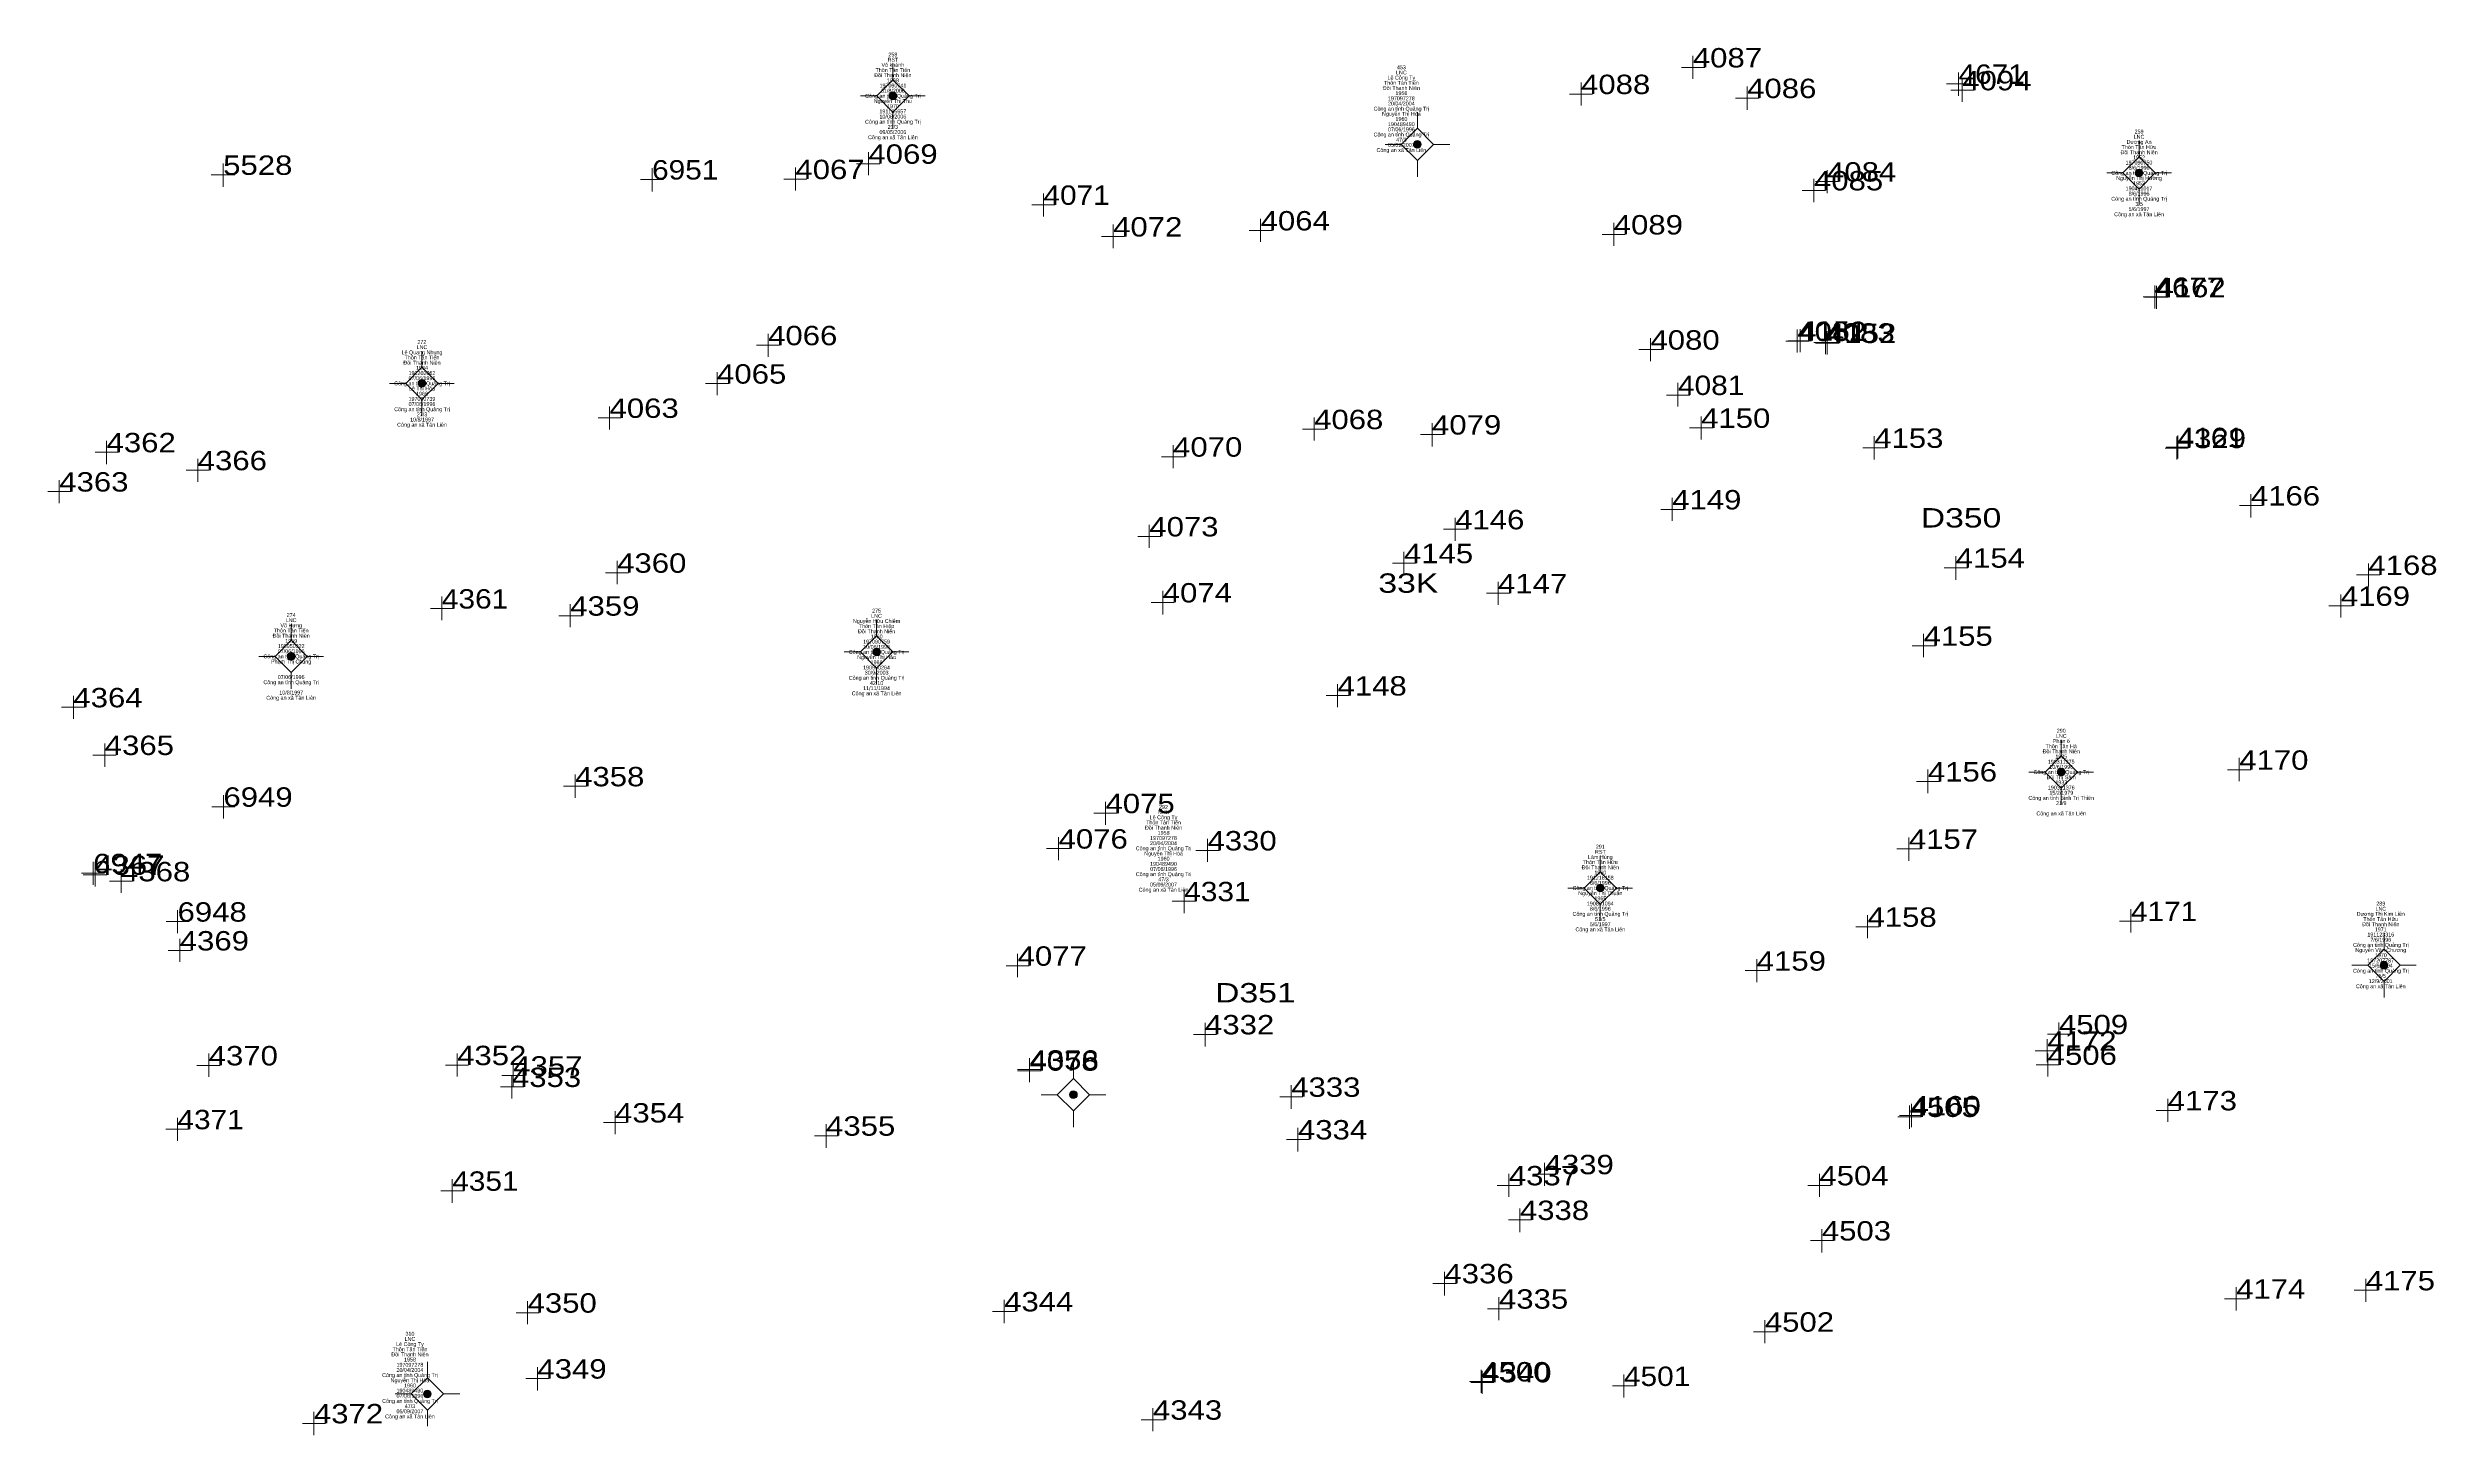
# Model space of a CAD drawing. Header units: metres. Extents: x 548949 to 550221, y 1836732 to 1838051.
# Drawn here: x 549106 to 549290.8, y 1837404.6 to 1837511.9 of the extents above; entities that cross this region are included whole.
import ezdxf
from ezdxf.enums import TextEntityAlignment as Align

# ---------------------------------------------------------------- set-up
doc = ezdxf.new("R2010")
doc.units = ezdxf.units.M
doc.header["$LTSCALE"] = 0.12
doc.layers.add('11', color=7, linetype='Continuous', lineweight=13)
doc.layers.add('4', color=7, linetype='Continuous', lineweight=13)
doc.layers.add('15', color=7, linetype='Continuous')
doc.layers.add('5', color=7, linetype='Continuous')

msp = doc.modelspace()

# ---------------------------------------------------------------- hatches: boundary and pattern name
at = {"layer": '11'}
for points in [[(549171.7195, 1837508.19, 1), (549171.1195, 1837508.19, 1)], [(549212.2995, 1837504.44, 1), (549211.6995, 1837504.44, 1)], [(549268.1295, 1837502.23, 1), (549267.5295, 1837502.23, 1)], [(549135.2895, 1837485.95, 1), (549134.6895, 1837485.95, 1)], [(549125.1695, 1837464.83, 1), (549124.5695, 1837464.83, 1)], [(549170.4595, 1837465.17, 1), (549169.8595, 1837465.17, 1)], [(549262.1095, 1837455.88, 1), (549261.5095, 1837455.88, 1)], [(549226.4495, 1837446.91, 1), (549225.8495, 1837446.91, 1)], [(549287.0795, 1837440.94, 1), (549286.4795, 1837440.94, 1)], [(549185.6895, 1837430.92, 1), (549185.0895, 1837430.92, 1)], [(549135.7095, 1837407.77, 1), (549135.1095, 1837407.77, 1)]]:
    msp.add_hatch(color=256, dxfattribs=at).paths.add_polyline_path(points)

# ---------------------------------------------------------------- linework, layer by layer
for p, q in [((549171.42, 1837510.69), (549171.42, 1837509.44)), ((549170.17, 1837508.19), (549168.92, 1837508.19)), ((549171.42, 1837506.94), (549171.42, 1837505.69)), ((549173.92, 1837508.19), (549172.67, 1837508.19)), ((549212, 1837506.94), (549212, 1837505.69)), ((549210.75, 1837504.44), (549209.5, 1837504.44)), ((549212, 1837503.19), (549212, 1837501.94)), ((549214.5, 1837504.44), (549213.25, 1837504.44)), ((549267.83, 1837504.73), (549267.83, 1837503.48)), ((549266.58, 1837502.23), (549265.33, 1837502.23)), ((549270.33, 1837502.23), (549269.08, 1837502.23)), ((549267.83, 1837500.98), (549267.83, 1837499.73)), ((549134.99, 1837488.45), (549134.99, 1837487.2)), ((549133.74, 1837485.95), (549132.49, 1837485.95)), ((549134.99, 1837484.7), (549134.99, 1837483.45)), ((549137.49, 1837485.95), (549136.24, 1837485.95)), ((549124.87, 1837467.33), (549124.87, 1837466.08)), ((549170.16, 1837467.67), (549170.16, 1837466.42)), ((549123.62, 1837464.83), (549122.37, 1837464.83)), ((549127.37, 1837464.83), (549126.12, 1837464.83)), ((549168.91, 1837465.17), (549167.66, 1837465.17)), ((549172.66, 1837465.17), (549171.41, 1837465.17)), ((549124.87, 1837463.58), (549124.87, 1837462.33)), ((549170.16, 1837463.92), (549170.16, 1837462.67)), ((549261.81, 1837458.38), (549261.81, 1837457.13)), ((549260.56, 1837455.88), (549259.31, 1837455.88)), ((549264.31, 1837455.88), (549263.06, 1837455.88)), ((549261.81, 1837454.63), (549261.81, 1837453.38)), ((549226.15, 1837449.41), (549226.15, 1837448.16)), ((549224.9, 1837446.91), (549223.65, 1837446.91)), ((549226.15, 1837445.66), (549226.15, 1837444.41)), ((549228.65, 1837446.91), (549227.4, 1837446.91)), ((549286.78, 1837443.44), (549286.78, 1837442.19)), ((549285.53, 1837440.94), (549284.28, 1837440.94)), ((549289.28, 1837440.94), (549288.03, 1837440.94)), ((549286.78, 1837439.69), (549286.78, 1837438.44)), ((549185.39, 1837433.42), (549185.39, 1837432.17)), ((549184.14, 1837430.92), (549182.89, 1837430.92)), ((549187.89, 1837430.92), (549186.64, 1837430.92)), ((549185.39, 1837429.67), (549185.39, 1837428.42)), ((549135.41, 1837410.27), (549135.41, 1837409.02)), ((549134.16, 1837407.77), (549132.91, 1837407.77)), ((549137.91, 1837407.77), (549136.66, 1837407.77)), ((549135.41, 1837406.52), (549135.41, 1837405.27))]:
    msp.add_line(p, q, dxfattribs=at)
for points in [[(549171.42, 1837509.44), (549170.17, 1837508.19), (549171.42, 1837506.94), (549172.67, 1837508.19)], [(549212, 1837505.69), (549210.75, 1837504.44), (549212, 1837503.19), (549213.25, 1837504.44)], [(549267.83, 1837503.48), (549266.58, 1837502.23), (549267.83, 1837500.98), (549269.08, 1837502.23)], [(549134.99, 1837487.2), (549133.74, 1837485.95), (549134.99, 1837484.7), (549136.24, 1837485.95)], [(549124.87, 1837466.08), (549123.62, 1837464.83), (549124.87, 1837463.58), (549126.12, 1837464.83)], [(549170.16, 1837466.42), (549168.91, 1837465.17), (549170.16, 1837463.92), (549171.41, 1837465.17)], [(549261.81, 1837457.13), (549260.56, 1837455.88), (549261.81, 1837454.63), (549263.06, 1837455.88)], [(549226.15, 1837448.16), (549224.9, 1837446.91), (549226.15, 1837445.66), (549227.4, 1837446.91)], [(549286.78, 1837442.19), (549285.53, 1837440.94), (549286.78, 1837439.69), (549288.03, 1837440.94)], [(549185.39, 1837432.17), (549184.14, 1837430.92), (549185.39, 1837429.67), (549186.64, 1837430.92)], [(549135.41, 1837409.02), (549134.16, 1837407.77), (549135.41, 1837406.52), (549136.66, 1837407.77)]]:
    msp.add_lwpolyline(points, close=True, dxfattribs=at)
for centre in [(549171.4195, 1837508.19), (549211.9995, 1837504.44), (549267.8295, 1837502.23), (549134.9895, 1837485.95), (549124.8695, 1837464.83), (549170.1595, 1837465.17), (549261.8095, 1837455.88), (549226.1495, 1837446.91), (549286.7795, 1837440.94), (549185.3895, 1837430.92), (549135.4095, 1837407.77)]:
    msp.add_circle(centre, 0.3, dxfattribs=at)
at = {"layer": '4'}
for p, q in [((549234.24, 1837510.39), (549232.42, 1837510.39)), ((549233.31, 1837509.5), (549233.31, 1837511.28)), ((549224.66, 1837507.44), (549224.66, 1837509.22)), ((549237.51, 1837507.1), (549237.51, 1837508.91)), ((549254.75, 1837509.12), (549252.94, 1837509.12)), ((549255.04, 1837508.62), (549253.26, 1837508.62)), ((549253.86, 1837508.19), (549253.86, 1837510.01)), ((549254.15, 1837507.73), (549254.15, 1837509.52)), ((549225.55, 1837508.33), (549223.77, 1837508.33)), ((549238.44, 1837508.02), (549236.62, 1837508.02)), ((549119.61, 1837501.16), (549119.61, 1837502.97)), ((549170.42, 1837502.94), (549168.6, 1837502.94)), ((549169.53, 1837502.05), (549169.53, 1837503.83)), ((549120.5, 1837502.08), (549118.68, 1837502.08)), ((549153.68, 1837501.72), (549151.9, 1837501.72)), ((549152.79, 1837500.8), (549152.79, 1837502.61)), ((549164.77, 1837501.75), (549162.99, 1837501.75)), ((549163.88, 1837500.86), (549163.88, 1837502.64)), ((549242.68, 1837499.96), (549242.68, 1837501.77)), ((549244.58, 1837501.56), (549242.8, 1837501.56)), ((549243.69, 1837500.67), (549243.69, 1837502.45)), ((549183.96, 1837499.76), (549182.18, 1837499.76)), ((549183.07, 1837498.87), (549183.07, 1837500.65)), ((549243.57, 1837500.88), (549241.76, 1837500.88)), ((549188.46, 1837496.42), (549188.46, 1837498.24)), ((549200.8, 1837497.78), (549198.98, 1837497.78)), ((549199.87, 1837496.89), (549199.87, 1837498.67)), ((549228.08, 1837497.47), (549226.3, 1837497.47)), ((549227.19, 1837496.58), (549227.19, 1837498.36)), ((549189.35, 1837497.31), (549187.57, 1837497.31)), ((549269.96, 1837492.64), (549268.15, 1837492.64)), ((549270.07, 1837492.61), (549268.26, 1837492.61)), ((549269.04, 1837491.75), (549269.04, 1837493.53)), ((549269.18, 1837491.72), (549269.18, 1837493.5)), ((549241.39, 1837488.33), (549241.39, 1837490.11)), ((549241.6, 1837488.36), (549241.6, 1837490.14)), ((549243.57, 1837488.21), (549243.57, 1837490.02)), ((549243.69, 1837488.18), (549243.69, 1837490)), ((549162.66, 1837488.9), (549160.88, 1837488.9)), ((549161.77, 1837488.01), (549161.77, 1837489.79)), ((549230.92, 1837488.56), (549229.14, 1837488.56)), ((549230.03, 1837487.67), (549230.03, 1837489.45)), ((549242.28, 1837489.22), (549240.5, 1837489.22)), ((549242.49, 1837489.25), (549240.68, 1837489.25)), ((549244.46, 1837489.1), (549242.68, 1837489.1)), ((549244.62, 1837489.07), (549242.8, 1837489.07)), ((549157.82, 1837485.04), (549157.82, 1837486.82)), ((549158.72, 1837485.93), (549156.93, 1837485.93)), ((549233.08, 1837485.05), (549231.27, 1837485.05)), ((549232.16, 1837484.16), (549232.16, 1837485.98)), ((549150.39, 1837483.28), (549148.61, 1837483.28)), ((549149.5, 1837482.39), (549149.5, 1837484.17)), ((549204.01, 1837481.52), (549204.01, 1837483.3)), ((549213.13, 1837481.06), (549213.13, 1837482.88)), ((549233.95, 1837481.62), (549233.95, 1837483.4)), ((549110.59, 1837479.69), (549110.59, 1837481.51)), ((549193.1, 1837479.39), (549193.1, 1837481.17)), ((549204.9, 1837482.41), (549203.12, 1837482.41)), ((549214.02, 1837481.99), (549212.24, 1837481.99)), ((549234.88, 1837482.51), (549233.06, 1837482.51)), ((549248.23, 1837480.96), (549246.45, 1837480.96)), ((549247.34, 1837480.07), (549247.34, 1837481.86)), ((549271.64, 1837480.94), (549269.86, 1837480.94)), ((549271.71, 1837481.02), (549269.93, 1837481.02)), ((549270.75, 1837480.05), (549270.75, 1837481.83)), ((549270.82, 1837480.13), (549270.82, 1837481.91)), ((549111.52, 1837480.62), (549109.7, 1837480.62)), ((549118.53, 1837479.23), (549116.75, 1837479.23)), ((549117.64, 1837478.34), (549117.64, 1837480.12)), ((549193.99, 1837480.28), (549192.21, 1837480.28)), ((549107.86, 1837477.58), (549106.04, 1837477.58)), ((549106.93, 1837476.69), (549106.93, 1837478.47)), ((549231.71, 1837475.31), (549231.71, 1837477.09)), ((549276.48, 1837475.58), (549276.48, 1837477.39)), ((549214.92, 1837473.77), (549214.92, 1837475.55)), ((549232.6, 1837476.2), (549230.82, 1837476.2)), ((549277.37, 1837476.5), (549275.59, 1837476.5)), ((549192.15, 1837474.11), (549190.37, 1837474.11)), ((549191.26, 1837473.22), (549191.26, 1837475)), ((549215.81, 1837474.66), (549214.03, 1837474.66)), ((549150.09, 1837470.41), (549150.09, 1837472.22)), ((549211.85, 1837472.04), (549210.07, 1837472.04)), ((549210.96, 1837471.15), (549210.96, 1837472.93)), ((549254.58, 1837471.69), (549252.76, 1837471.69)), ((549253.65, 1837470.76), (549253.65, 1837472.58)), ((549285.57, 1837470.24), (549285.57, 1837472.02)), ((549150.98, 1837471.3), (549149.2, 1837471.3)), ((549192.3, 1837468.08), (549192.3, 1837469.89)), ((549219.14, 1837469.71), (549217.35, 1837469.71)), ((549218.24, 1837468.82), (549218.24, 1837470.6)), ((549286.46, 1837471.13), (549284.64, 1837471.13)), ((549137.42, 1837468.53), (549135.64, 1837468.53)), ((549136.53, 1837467.64), (549136.53, 1837469.46)), ((549147.38, 1837467.98), (549145.57, 1837467.98)), ((549146.46, 1837467.09), (549146.46, 1837468.87)), ((549193.19, 1837469), (549191.41, 1837469)), ((549284.33, 1837468.74), (549282.52, 1837468.74)), ((549283.44, 1837467.85), (549283.44, 1837469.63)), ((549251.16, 1837464.76), (549251.16, 1837466.58)), ((549252.08, 1837465.65), (549250.27, 1837465.65)), ((549205.82, 1837460.91), (549205.82, 1837462.69)), ((549108.91, 1837460.89), (549107.1, 1837460.89)), ((549108.02, 1837460), (549108.02, 1837461.78)), ((549206.71, 1837461.8), (549204.93, 1837461.8)), ((549111.34, 1837457.2), (549109.52, 1837457.2)), ((549110.45, 1837456.28), (549110.45, 1837458.09)), ((549275.58, 1837455.17), (549275.58, 1837456.98)), ((549146.84, 1837453.89), (549146.84, 1837455.7)), ((549252.38, 1837455.15), (549250.6, 1837455.15)), ((549251.49, 1837454.26), (549251.49, 1837456.08)), ((549276.47, 1837456.06), (549274.66, 1837456.06)), ((549120.52, 1837453.2), (549118.74, 1837453.2)), ((549119.63, 1837452.28), (549119.63, 1837454.09)), ((549147.73, 1837454.78), (549145.95, 1837454.78)), ((549187.87, 1837451.81), (549187.87, 1837453.59)), ((549188.76, 1837452.7), (549186.98, 1837452.7)), ((549185.13, 1837449.96), (549183.31, 1837449.96)), ((549184.24, 1837449.07), (549184.24, 1837450.85)), ((549196.69, 1837449.82), (549194.87, 1837449.82)), ((549195.76, 1837448.93), (549195.76, 1837450.71)), ((549250.91, 1837449.94), (549249.1, 1837449.94)), ((549250.02, 1837449.02), (549250.02, 1837450.83)), ((549110.44, 1837448.06), (549108.66, 1837448.06)), ((549110.6, 1837447.93), (549108.78, 1837447.93)), ((549109.55, 1837447.17), (549109.55, 1837448.95)), ((549109.71, 1837447.04), (549109.71, 1837448.82)), ((549111.71, 1837446.54), (549111.71, 1837448.36)), ((549112.6, 1837447.43), (549110.82, 1837447.43)), ((549194.85, 1837445.89), (549193.04, 1837445.89)), ((549193.96, 1837444.96), (549193.96, 1837446.78)), ((549116.97, 1837444.31), (549115.19, 1837444.31)), ((549116.08, 1837443.42), (549116.08, 1837445.2)), ((549247.72, 1837443.91), (549245.93, 1837443.91)), ((549246.82, 1837443.02), (549246.82, 1837444.8)), ((549268.09, 1837444.35), (549266.31, 1837444.35)), ((549267.2, 1837443.46), (549267.2, 1837445.28)), ((549117.14, 1837442.08), (549115.36, 1837442.08)), ((549116.25, 1837441.19), (549116.25, 1837442.97)), ((549181.96, 1837440.9), (549180.18, 1837440.9)), ((549181.07, 1837440.01), (549181.07, 1837441.82)), ((549239.14, 1837440.52), (549237.36, 1837440.52)), ((549238.25, 1837439.63), (549238.25, 1837441.41)), ((549195.57, 1837434.66), (549195.57, 1837436.48)), ((549261.63, 1837434.71), (549261.63, 1837436.52)), ((549196.46, 1837435.59), (549194.68, 1837435.59)), ((549260.73, 1837433.43), (549260.73, 1837435.21)), ((549262.52, 1837435.6), (549260.74, 1837435.6)), ((549119.38, 1837433.19), (549117.56, 1837433.19)), ((549118.49, 1837432.3), (549118.49, 1837434.12)), ((549138.6, 1837433.21), (549136.82, 1837433.21)), ((549137.71, 1837432.32), (549137.71, 1837434.11)), ((549142.05, 1837431.51), (549142.05, 1837433.29)), ((549182.88, 1837432.86), (549181.06, 1837432.86)), ((549182.88, 1837432.78), (549181.06, 1837432.78)), ((549181.99, 1837431.94), (549181.99, 1837433.75)), ((549181.99, 1837431.89), (549181.99, 1837433.67)), ((549261.62, 1837434.32), (549259.8, 1837434.32)), ((549261.65, 1837433.23), (549259.87, 1837433.23)), ((549260.76, 1837432.34), (549260.76, 1837434.12)), ((549142.88, 1837431.52), (549141.06, 1837431.52)), ((549142.94, 1837432.4), (549141.16, 1837432.4)), ((549141.95, 1837430.63), (549141.95, 1837432.41)), ((549202.24, 1837429.84), (549202.24, 1837431.65)), ((549116.07, 1837427.36), (549116.07, 1837429.14)), ((549149.93, 1837427.88), (549149.93, 1837429.66)), ((549203.13, 1837430.76), (549201.35, 1837430.76)), ((549250.97, 1837429.2), (549249.16, 1837429.2)), ((549251.12, 1837429.32), (549249.3, 1837429.32)), ((549250.08, 1837428.28), (549250.08, 1837430.09)), ((549250.23, 1837428.4), (549250.23, 1837430.21)), ((549270.94, 1837429.71), (549269.16, 1837429.71)), ((549270.05, 1837428.82), (549270.05, 1837430.6)), ((549116.96, 1837428.25), (549115.18, 1837428.25)), ((549150.82, 1837428.77), (549149.04, 1837428.77)), ((549167.18, 1837427.75), (549165.36, 1837427.75)), ((549166.25, 1837426.82), (549166.25, 1837428.64)), ((549203.65, 1837427.46), (549201.86, 1837427.46)), ((549202.76, 1837426.53), (549202.76, 1837428.35)), ((549221.84, 1837423.88), (549221.84, 1837425.66)), ((549138.26, 1837423.49), (549136.44, 1837423.49)), ((549137.33, 1837422.56), (549137.33, 1837424.38)), ((549219.96, 1837423.91), (549218.18, 1837423.91)), ((549219.07, 1837423.02), (549219.07, 1837424.8)), ((549222.73, 1837424.77), (549220.92, 1837424.77)), ((549243.99, 1837423.91), (549242.21, 1837423.91)), ((549243.1, 1837423.02), (549243.1, 1837424.8)), ((549219.93, 1837420.3), (549219.93, 1837422.12)), ((549220.82, 1837421.23), (549219.04, 1837421.23)), ((549243.29, 1837418.72), (549243.29, 1837420.53)), ((549244.22, 1837419.64), (549242.4, 1837419.64)), ((549215.02, 1837416.33), (549213.2, 1837416.33)), ((549214.09, 1837415.4), (549214.09, 1837417.22)), ((549285.37, 1837414.9), (549285.37, 1837416.68)), ((549143.16, 1837413.17), (549143.16, 1837414.95)), ((549180.03, 1837413.24), (549180.03, 1837415.05)), ((549219.2, 1837414.37), (549217.42, 1837414.37)), ((549218.31, 1837413.48), (549218.31, 1837415.27)), ((549276.23, 1837415.14), (549274.45, 1837415.14)), ((549275.34, 1837414.22), (549275.34, 1837416.03)), ((549286.3, 1837415.79), (549284.48, 1837415.79)), ((549144.05, 1837414.06), (549142.27, 1837414.06)), ((549180.92, 1837414.16), (549179.14, 1837414.16)), ((549239.77, 1837412.59), (549237.99, 1837412.59)), ((549238.88, 1837411.7), (549238.88, 1837413.48)), ((549144.81, 1837408.96), (549143.03, 1837408.96)), ((549143.92, 1837408.03), (549143.92, 1837409.85)), ((549217.83, 1837408.74), (549216.02, 1837408.74)), ((549216.94, 1837407.85), (549216.94, 1837409.63)), ((549217.02, 1837407.78), (549217.02, 1837409.56)), ((549227.98, 1837407.5), (549227.98, 1837409.28)), ((549217.91, 1837408.67), (549216.13, 1837408.67)), ((549228.87, 1837408.39), (549227.09, 1837408.39)), ((549127.52, 1837405.5), (549125.74, 1837405.5)), ((549126.63, 1837404.58), (549126.63, 1837406.39)), ((549192.43, 1837405.78), (549190.62, 1837405.78)), ((549191.54, 1837404.89), (549191.54, 1837406.67))]:
    msp.add_line(p, q, dxfattribs=at)

# ---------------------------------------------------------------- texts
at = {"layer": '15'}
for s, p in [('Thôn Tân Tiến', (549171.42, 1837510.04)), ('RST', (549171.425, 1837510.84)), ('Đồi Thanh Niên', (549171.42, 1837509.64)), ('Đồi Thanh Niên', (549210.76, 1837508.65)), ('Thôn Tân Tiến', (549210.76, 1837509.05)), ('Lê Công Ty', (549210.76, 1837509.45)), ('Công an tỉnh Quảng Trị', (549171.425, 1837508.04)), ('Nguyễn Thị Thu', (549171.415, 1837507.64)), ('191165657', (549171.415, 1837506.84)), ('Công an tỉnh Quảng Trị', (549210.765, 1837507.05)), ('Nguyễn Thị Hòa', (549210.76, 1837506.65)), ('20/04/2004', (549210.755, 1837507.45)), ('197097278', (549210.755, 1837507.85)), ('Công an tỉnh Quảng Trị', (549171.425, 1837506.04)), ('Công an xã Tân Liên', (549171.42, 1837504.84)), ('Công an tỉnh Quảng Trị', (549210.765, 1837505.05)), ('190489490', (549210.755, 1837505.85)), ('Công an xã Tân Liên', (549210.76, 1837503.85)), ('05/09/2007', (549210.755, 1837504.25)), ('Đồi Thanh Niên', (549267.83, 1837503.68)), ('Thôn Tân Hữu', (549267.825, 1837504.08)), ('197090750', (549267.825, 1837502.88)), ('Công an tỉnh Quảng Trị', (549267.835, 1837502.08)), ('Nguyễn Thị Hường', (549267.835, 1837501.68)), ('190411017', (549267.825, 1837500.88)), ('Công an tỉnh Quảng Trị', (549267.835, 1837500.08)), ('5/6/1997', (549267.825, 1837499.28)), ('Công an xã Tân Liên', (549267.83, 1837498.88)), ('Lê Quang Nhung', (549134.99, 1837488.2)), ('Đồi Thanh Niên', (549134.99, 1837487.4)), ('Thôn Tân Tiến', (549134.99, 1837487.8)), ('Công an tỉnh Quảng Trị', (549134.995, 1837485.8)), ('197090739', (549134.985, 1837484.6)), ('Lê Thị Hóa', (549134.99, 1837485.4)), ('Công an tỉnh Quảng Trị', (549134.995, 1837483.8)), ('Công an xã Tân Liên', (549134.99, 1837482.6)), ('10/8/1997', (549134.995, 1837483)), ('Đồi Thanh Niên', (549124.87, 1837466.28)), ('Thôn Tân Tiến', (549124.87, 1837466.68)), ('Nguyễn Hữu Chiêm', (549170.16, 1837467.42)), ('Đồi Thanh Niên', (549170.16, 1837466.62)), ('Thôn Tân Hiệp', (549170.16, 1837467.02)), ('197090759', (549170.155, 1837465.82)), ('Công an tỉnh Quảng Trị', (549124.875, 1837464.68)), ('Phạm Thị Chủng', (549124.87, 1837464.28)), ('Công an tỉnh Quảng Trị', (549170.165, 1837465.02)), ('Nguyễn Thị Hảo', (549170.16, 1837464.62)), ('Công an tỉnh Quảng Trị', (549124.875, 1837462.68)), ('Công an tỉnh Quảng Trị', (549170.165, 1837463.02)), ('190950264', (549170.155, 1837463.82)), ('11/11/1994', (549170.155, 1837462.22)), ('30/9/2003', (549170.165, 1837463.42)), ('Công an xã Tân Liên', (549124.87, 1837461.48)), ('10/8/1997', (549124.875, 1837461.88)), ('Công an xã Tân Liên', (549170.16, 1837461.82)), ('Đồi Thanh Niên', (549261.81, 1837457.33)), ('Thôn Tân Hà', (549261.805, 1837457.73)), ('190311375', (549261.805, 1837456.53)), ('Phan ố', (549261.815, 1837458.13)), ('Công an tỉnh Quảng Trị', (549261.815, 1837455.73)), ('Bùi Thị Sâm', (549261.805, 1837455.33)), ('Công an tỉnh Bình Trị Thiên', (549261.805, 1837453.73)), ('15/2/1979', (549261.815, 1837454.13)), ('Đồi Thanh Niên', (549192.36, 1837451.43)), ('Thôn Tân Tiến', (549192.36, 1837451.83)), ('Lê Công Ty', (549192.36, 1837452.23)), ('NHK', (549192.36, 1837452.63)), ('Công an xã Tân Liên', (549261.81, 1837452.53)), ('Công an tỉnh Quảng Trị', (549192.365, 1837449.83)), ('Nguyễn Thị Hòa', (549192.36, 1837449.43)), ('20/04/2004', (549192.355, 1837450.23)), ('197097278', (549192.355, 1837450.63)), ('RST', (549226.155, 1837449.56)), ('Công an tỉnh Quảng Trị', (549192.365, 1837447.83)), ('190489490', (549192.355, 1837448.63)), ('Đồi Thanh Niên', (549226.15, 1837448.36)), ('Thôn Tân Hữu', (549226.145, 1837448.76)), ('191216158', (549226.145, 1837447.56)), ('Công an xã Tân Liên', (549192.36, 1837446.63)), ('05/09/2007', (549192.355, 1837447.03)), ('Công an tỉnh Quảng Trị', (549226.155, 1837446.76)), ('Nguyễn Thị Thuận', (549226.15, 1837446.36)), ('190891094', (549226.145, 1837445.56)), ('Công an tỉnh Quảng Trị', (549226.155, 1837444.76)), ('Công an xã Tân Liên', (549226.15, 1837443.56)), ('5/6/1997', (549226.145, 1837443.96)), ('Dương Thị Kim Liên', (549286.53, 1837444.76)), ('Đồi Thanh Niên', (549286.53, 1837443.96)), ('Thôn Tân Hữu', (549286.525, 1837444.36)), ('Công an tỉnh Quảng Trị', (549286.535, 1837442.36)), ('Nguyễn Văn Chương', (549286.53, 1837441.96)), ('Công an tỉnh Quảng Trị', (549286.535, 1837440.36)), ('197207787', (549286.525, 1837441.16)), ('15/6/2004', (549286.535, 1837440.76)), ('Công an xã Tân Liên', (549286.53, 1837439.16)), ('Đồi Thanh Niên', (549134.06, 1837410.68)), ('Thôn Tân Tiến', (549134.06, 1837411.08)), ('Lê Công Ty', (549134.06, 1837411.48)), ('Công an tỉnh Quảng Trị', (549134.065, 1837409.08)), ('Nguyễn Thị Hòa', (549134.06, 1837408.68)), ('20/04/2004', (549134.055, 1837409.48)), ('197097278', (549134.055, 1837409.88)), ('Công an tỉnh Quảng Trị', (549134.065, 1837407.08)), ('190489490', (549134.055, 1837407.88)), ('Công an xã Tân Liên', (549134.06, 1837405.88)), ('05/09/2007', (549134.055, 1837406.28))]:
    msp.add_text(s, height=0.3, dxfattribs=at).set_placement(p, align=Align.CENTER)
for s, width, p in [('Võ khánh', 0.95, (549171.415, 1837510.44)), ('258', 0.95, (549171.42, 1837511.24)), ('453', 0.95, (549210.76, 1837510.25)), ('197090741', 0.95, (549171.425, 1837508.84)), ('31/8/2006', 0.95, (549171.42, 1837508.44)), ('1968', 0.95, (549171.425, 1837509.24)), ('1958', 0.95, (549210.765, 1837508.25)), ('LNC', 0.95, (549210.76, 1837509.85)), ('10/08/2006', 0.95, (549171.42, 1837506.44)), ('1970', 0.95, (549171.425, 1837507.24)), ('09/05/2006', 0.95, (549171.42, 1837505.24)), ('23/3', 0.95, (549171.42, 1837505.64)), ('07/06/1996', 0.95, (549210.76, 1837505.45)), ('1960', 0.95, (549210.765, 1837506.25)), ('47/3', 0.95, (549210.76, 1837504.65)), ('Dương An', 0.95, (549267.83, 1837504.48)), ('LNC', 0.95, (549267.83, 1837504.88)), ('259', 0.95, (549267.83, 1837505.28)), ('1952', 0.95, (549267.83, 1837503.28)), ('8/6/1996', 0.95, (549267.83, 1837502.48)), ('1952', 0.95, (549267.83, 1837501.28)), ('8/6/1996', 0.95, (549267.83, 1837500.48)), ('3/5', 0.95, (549267.835, 1837499.68)), ('LNC', 0.95, (549134.99, 1837488.6)), ('272', 0.95, (549134.985, 1837489)), ('07/06/1996', 0.95, (549134.99, 1837486.2)), ('191202062', 0.95, (549134.99, 1837486.6)), ('1964', 0.95, (549134.995, 1837487)), ('07/06/1996', 0.95, (549134.99, 1837484.2)), ('1968', 0.95, (549134.995, 1837485)), ('27/3', 0.95, (549134.99, 1837483.4)), ('274', 0.95, (549124.87, 1837467.88)), ('LNC', 0.95, (549170.16, 1837467.82)), ('275', 0.95, (549170.16, 1837468.22)), ('Võ Hưng', 0.95, (549124.87, 1837467.08)), ('1959', 0.95, (549124.875, 1837465.88)), ('LNC', 0.95, (549124.87, 1837467.48)), ('1960', 0.95, (549170.165, 1837466.22)), ('07/06/1996', 0.95, (549124.87, 1837465.08)), ('190950322', 0.95, (549124.87, 1837465.48)), ('10/06/1996', 0.95, (549170.16, 1837465.42)), ('1966', 0.95, (549170.16, 1837464.22)), ('07/06/1996', 0.95, (549124.87, 1837463.08)), ('42/10', 0.95, (549170.16, 1837462.62)), ('LNC', 0.95, (549261.81, 1837458.53)), ('290', 0.95, (549261.81, 1837458.93)), ('1935', 0.95, (549261.815, 1837456.93)), ('10/6/1996', 0.95, (549261.81, 1837456.13)), ('1933', 0.95, (549261.815, 1837454.93)), ('292', 0.95, (549192.355, 1837453.03)), ('190311376', 0.95, (549261.81, 1837454.53)), ('21/9', 0.95, (549261.81, 1837453.33)), ('1958', 0.95, (549192.365, 1837451.03)), ('Lâm Hùng', 0.95, (549226.15, 1837449.16)), ('291', 0.85, (549226.15, 1837449.96)), ('07/06/1996', 0.95, (549192.36, 1837448.23)), ('1960', 0.95, (549192.365, 1837449.03)), ('47/3', 0.95, (549192.36, 1837447.43)), ('1960', 0.95, (549226.155, 1837447.96)), ('8/6/1996', 0.95, (549226.15, 1837447.16)), ('1965', 0.95, (549226.155, 1837445.96)), ('289', 0.95, (549286.53, 1837445.56)), ('8/6/1996', 0.95, (549226.15, 1837445.16)), ('51/5', 0.95, (549226.15, 1837444.36)), ('1971', 0.9, (549286.525, 1837443.56)), ('LNC', 0.95, (549286.53, 1837445.16)), ('191123316', 0.95, (549286.53, 1837443.16)), ('7/6/1996', 0.95, (549286.53, 1837442.76)), ('1970', 0.95, (549286.535, 1837441.56)), ('75/5', 0.95, (549286.53, 1837439.96)), ('12/9/2001', 0.95, (549286.525, 1837439.56)), ('310', 0.95, (549134.06, 1837412.28)), ('1958', 0.95, (549134.065, 1837410.28)), ('LNC', 0.95, (549134.06, 1837411.88)), ('07/06/1996', 0.95, (549134.06, 1837407.48)), ('1960', 0.95, (549134.065, 1837408.28)), ('47/3', 0.95, (549134.06, 1837406.68))]:
    msp.add_text(s, height=0.3, dxfattribs=dict(at, width=width)).set_placement(p, align=Align.CENTER)
at = {"layer": '5'}
for s, width, p in [('4087', 1.2, (549233.31, 1837510.39)), ('4671', 1.15, (549253.86, 1837509.12)), ('4088', 1.2, (549224.66, 1837508.33)), ('4086', 1.2, (549237.51, 1837508.02)), ('4094', 1.2, (549254.15, 1837508.62)), ('5528', 1.2, (549119.61, 1837502.08)), ('6951', 1.15, (549152.79, 1837501.72)), ('4067', 1.2, (549163.88, 1837501.75)), ('4069', 1.2, (549169.53, 1837502.94)), ('4084', 1.2, (549243.69, 1837501.56)), ('4071', 1.15, (549183.07, 1837499.76)), ('4085', 1.2, (549242.68, 1837500.88)), ('4064', 1.2, (549199.87, 1837497.78)), ('4072', 1.2, (549188.46, 1837497.31)), ('4089', 1.2, (549227.19, 1837497.47)), ('4677', 1.2, (549269.04, 1837492.64)), ('4162', 1.2, (549269.18, 1837492.61)), ('4066', 1.2, (549161.77, 1837488.9)), ('4080', 1.2, (549230.03, 1837488.56)), ('4082', 1.2, (549241.39, 1837489.22)), ('4151', 1.15, (549241.6, 1837489.25)), ('4083', 1.2, (549243.57, 1837489.1)), ('4152', 1.2, (549243.69, 1837489.07)), ('4065', 1.2, (549157.82, 1837485.93)), ('4081', 1.15, (549232.16, 1837485.05)), ('4063', 1.2, (549149.5, 1837483.28)), ('4068', 1.2, (549204.01, 1837482.41)), ('4079', 1.2, (549213.13, 1837481.99)), ('4150', 1.2, (549233.95, 1837482.51)), ('4362', 1.2, (549110.59, 1837480.62)), ('4070', 1.2, (549193.1, 1837480.28)), ('4153', 1.2, (549247.34, 1837480.96)), ('4329', 1.2, (549270.75, 1837480.94)), ('4161', 1.15, (549270.82, 1837481.02)), ('4363', 1.2, (549106.93, 1837477.58)), ('4366', 1.2, (549117.64, 1837479.23)), ('4149', 1.2, (549231.71, 1837476.2)), ('4166', 1.2, (549276.48, 1837476.5)), ('4073', 1.2, (549191.26, 1837474.11)), ('4146', 1.2, (549214.92, 1837474.66)), ('D350 ', 1.3, (549250.94, 1837474.8)), ('4145', 1.2, (549210.96, 1837472.04)), ('4360', 1.2, (549150.09, 1837471.3)), ('4154', 1.2, (549253.65, 1837471.69)), ('4168', 1.2, (549285.57, 1837471.13)), ('4361', 1.15, (549136.53, 1837468.53)), ('4074', 1.2, (549192.3, 1837469)), ('33K ', 1.3, (549208.98, 1837469.75)), ('4147', 1.2, (549218.24, 1837469.71)), ('4169', 1.2, (549283.44, 1837468.74)), ('4359', 1.2, (549146.46, 1837467.98)), ('4155', 1.2, (549251.16, 1837465.65)), ('4364', 1.2, (549108.02, 1837460.89)), ('4148', 1.2, (549205.82, 1837461.8)), ('4365', 1.2, (549110.45, 1837457.2)), ('4170', 1.2, (549275.58, 1837456.06)), ('4358', 1.2, (549146.84, 1837454.78)), ('4156', 1.2, (549251.49, 1837455.15)), ('6949', 1.2, (549119.63, 1837453.2)), ('4075', 1.2, (549187.87, 1837452.7)), ('4076', 1.2, (549184.24, 1837449.96)), ('4330', 1.2, (549195.76, 1837449.82)), ('4157', 1.2, (549250.02, 1837449.94)), ('6947', 1.2, (549109.55, 1837448.06)), ('4367', 1.2, (549109.71, 1837447.93)), ('4368', 1.2, (549111.71, 1837447.43)), ('6948', 1.2, (549116.08, 1837444.31)), ('4331', 1.15, (549193.96, 1837445.89)), ('4171', 1.15, (549267.2, 1837444.35)), ('4158', 1.2, (549246.82, 1837443.91)), ('4369', 1.2, (549116.25, 1837442.08)), ('4077', 1.2, (549181.07, 1837440.9)), ('4159', 1.2, (549238.25, 1837440.52)), ('D351 ', 1.3, (549196.35, 1837438.06)), ('4332', 1.2, (549195.57, 1837435.59)), ('4509', 1.2, (549261.63, 1837435.6)), ('4370', 1.2, (549118.49, 1837433.19)), ('4352', 1.2, (549137.71, 1837433.21)), ('4172', 1.2, (549260.73, 1837434.32)), ('4506', 1.2, (549260.76, 1837433.23)), ('4353', 1.2, (549141.95, 1837431.52)), ('4357', 1.2, (549142.05, 1837432.4)), ('4356', 1.2, (549181.99, 1837432.86)), ('4078', 1.2, (549181.99, 1837432.78)), ('4333', 1.2, (549202.24, 1837430.76)), ('4173', 1.2, (549270.05, 1837429.71)), ('4371', 1.15, (549116.07, 1837428.25)), ('4354', 1.2, (549149.93, 1837428.77)), ('4355', 1.2, (549166.25, 1837427.75)), ('4505', 1.2, (549250.08, 1837429.2)), ('4160', 1.2, (549250.23, 1837429.32)), ('4334', 1.2, (549202.76, 1837427.46)), ('4337', 1.2, (549219.07, 1837423.91)), ('4339', 1.2, (549221.84, 1837424.77)), ('4504', 1.2, (549243.1, 1837423.91)), ('4351', 1.15, (549137.33, 1837423.49)), ('4338', 1.2, (549219.93, 1837421.23)), ('4503', 1.2, (549243.29, 1837419.64)), ('4336', 1.2, (549214.09, 1837416.33)), ('4174', 1.2, (549275.34, 1837415.14)), ('4175', 1.2, (549285.37, 1837415.79)), ('4350', 1.2, (549143.16, 1837414.06)), ('4344', 1.2, (549180.03, 1837414.16)), ('4335', 1.2, (549218.31, 1837414.37)), ('4502', 1.2, (549238.88, 1837412.59)), ('4349', 1.2, (549143.92, 1837408.96)), ('4500', 1.2, (549216.94, 1837408.74)), ('4340', 1.2, (549217.02, 1837408.67)), ('4501', 1.15, (549227.98, 1837408.39)), ('4372', 1.2, (549126.63, 1837405.5)), ('4343', 1.2, (549191.54, 1837405.78))]:
    msp.add_text(s, height=1.5, dxfattribs=dict(at, width=width)).set_placement(p)

doc.saveas('drawing.dxf')
